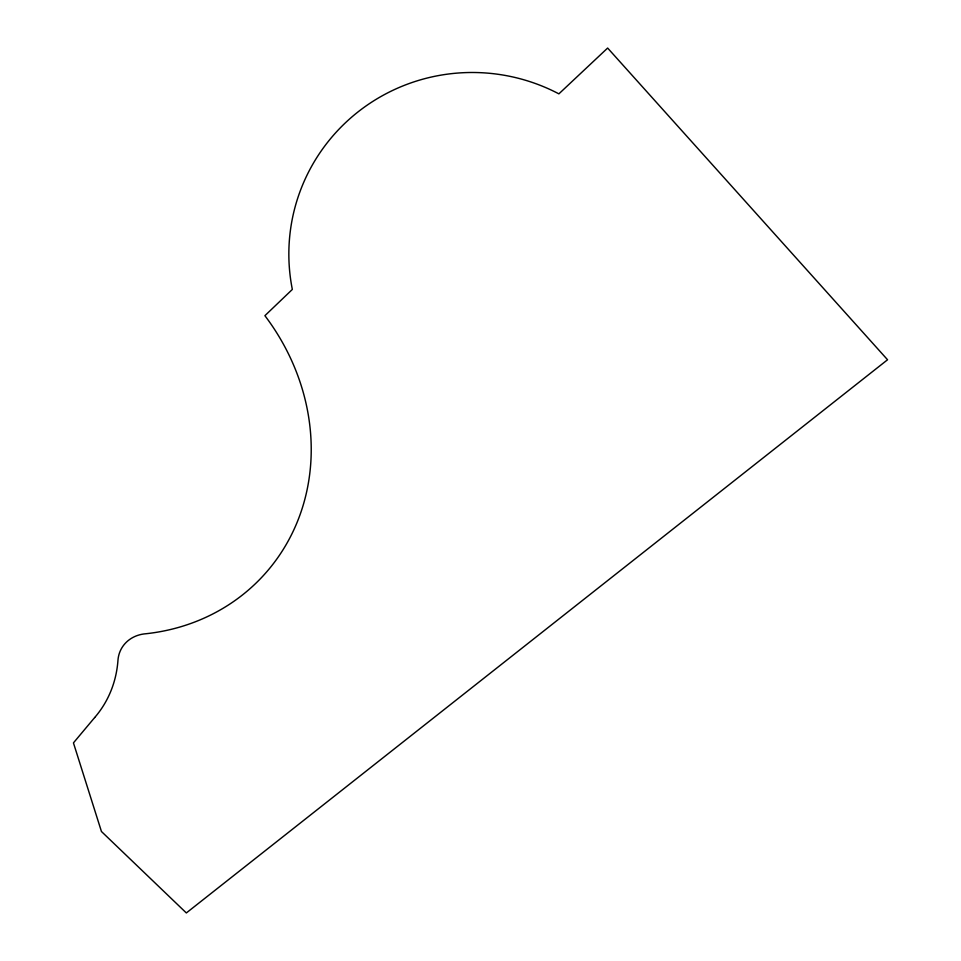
<?xml version="1.0" encoding="UTF-8"?>
<svg xmlns="http://www.w3.org/2000/svg" width="961" height="961" viewBox="0 0 961 961"><rect width="100%" height="100%" fill="white"/><g stroke="black" fill="none" stroke-linecap="round" stroke-linejoin="round"><path stroke-width="1.44" d="M94.695 717.519L73.444 742.889L101.446 831.505L186.338 912.95L887.556 359.762L607.64 48.05L558.882 93.854A184.44 182.398 13.5 0 0 362.934 108.173A184.44 182.398 13.5 0 0 292.336 289.441L264.9 315.688A218.459 196.849 41.9 0 1 146.06 633.731A36.11 31.485 30.4 0 0 117.963 660.315A129.555 110.575 36.5 0 1 94.695 717.519"/></g></svg>
